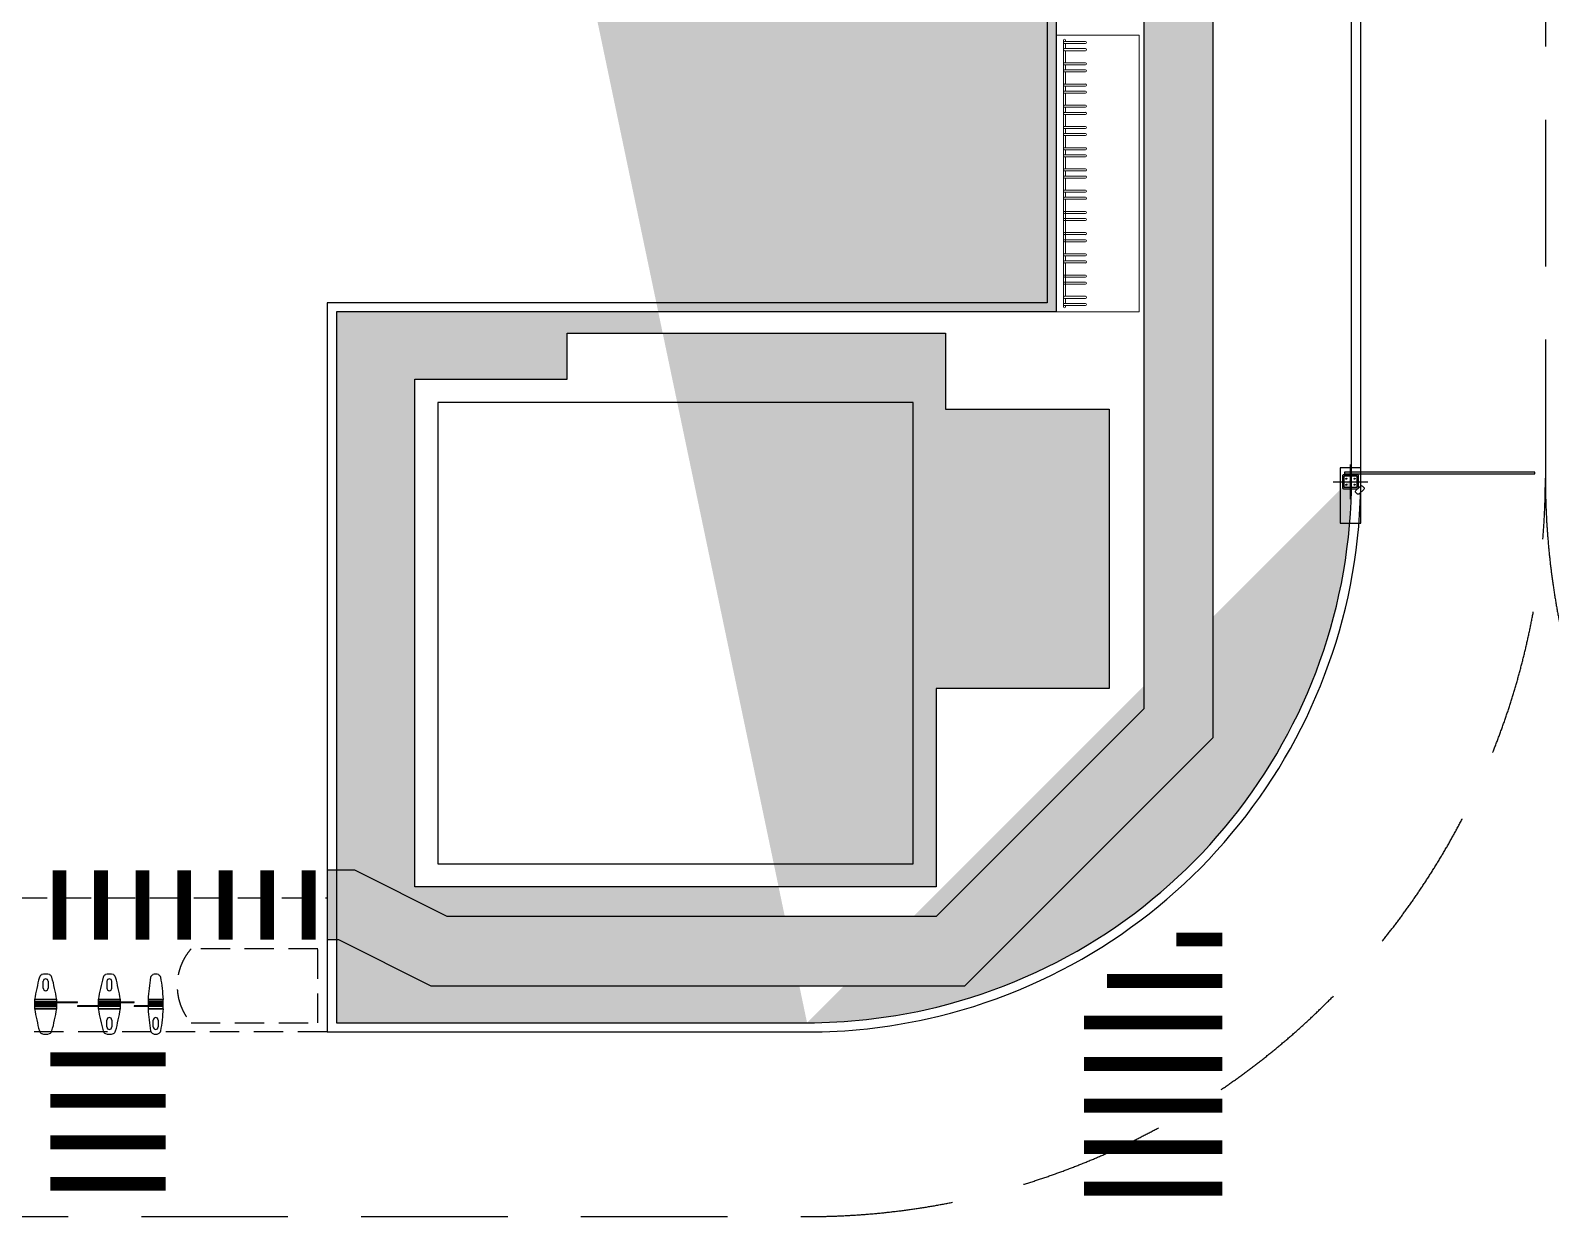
# Model space of a CAD drawing. Header units: millimetres. Extents: x 4836525 to 5356909, y -1773032 to -1295773.
# Drawn here: x 5170942 to 5203886, y -1472209 to -1446509 of the extents above; entities that cross this region are included whole.
import ezdxf

# ---------------------------------------------------------------- set-up
doc = ezdxf.new("R2010")
doc.units = ezdxf.units.MM
doc.header["$LTSCALE"] = 1000
for name, pattern in [('CEN', [62, 60, -1, 0, -1]), ('HID', [2.3, 1.5, -0.8]), ('HIDDEN', [9.525, 6.35, -3.175])]:
    doc.linetypes.add(name, pattern=pattern)
doc.layers.get('DEFPOINTS').update_dxf_attribs({"color": 11})
for name, color, linetype in [('A-FUR', 8, 'Continuous'), ('bike', 6, 'Continuous'), ('PAT', 252, 'Continuous'), ('PAV', 8, 'Continuous'), ('ROAD', 3, 'Continuous'), ('ROAD_HID', 252, 'HIDDEN'), ('TEMP BLDG', 7, 'HIDDEN')]:
    doc.layers.add(name, color=color, linetype=linetype)
doc.layers.add('A-MCAL', color=9, linetype='Continuous', lineweight=25)
doc.layers.add('BB', color=7, linetype='Continuous', true_color=0xf6d936)
doc.layers.add('MARK', color=7, linetype='Continuous', true_color=0xff8b1e)

# ---------------------------------------------------------------- blocks, each defined once
blk = doc.blocks.new('zw$7755')
at = {"layer": 'A-MCAL', "color": 1, "linetype": 'CEN'}
for p, q in [((0, -375), (0, 375)), ((-375, 0), (375, 0))]:
    blk.add_line(p, q, dxfattribs=at)
at = {"layer": 'A-MCAL', "color": 4}
for p, q in [((-20, 150), (-20, 170)), ((20, 150), (20, 170))]:
    blk.add_line(p, q, dxfattribs=at)
blk.add_lwpolyline([(-150, -150), (150, -150, 0.414214), (175, -125), (175, 125, 0.414214), (150, 150), (-150, 150, 0.414214), (-175, 125), (-175, -125, 0.414214)], format="xyb", close=True, dxfattribs=at)
at = {"layer": 'A-MCAL', "color": 8, "linetype": 'HID'}
blk.add_lwpolyline([(-145, -120), (145, -120), (145, 120), (-145, 120)], close=True, dxfattribs=at)
at = {"layer": 'A-MCAL', "color": 4}
blk.add_lwpolyline([(-130, 170), (4000, 170), (4000, 210), (-130, 210)], close=True, dxfattribs=at)
at = {"layer": 'A-MCAL', "color": 8, "linetype": 'HID'}
for centre in [(-90, 65), (90, 65), (-90, -65), (90, -65)]:
    blk.add_circle(centre, 10, dxfattribs=at)
blk = doc.blocks.new('bikerack')
at = {"layer": 'bike', "lineweight": 0}
for p, q in [((1367, -141), (1822, -141)), ((1367, -185), (1822, -185)), ((1367, -295), (1822, -295)), ((1800, -141), (1800, -110)), ((1800, -295), (1800, -185)), ((1845, -110), (1845, -5890)), ((1367, -339), (1822, -339)), ((1367, -601), (1822, -601)), ((1367, -645), (1822, -645)), ((1800, -601), (1800, -339)), ((1800, -755), (1800, -645)), ((1367, -755), (1822, -755)), ((1367, -799), (1822, -799)), ((1800, -1061), (1800, -799)), ((1367, -1061), (1822, -1061)), ((1367, -1105), (1822, -1105)), ((1367, -1215), (1822, -1215)), ((1367, -1259), (1822, -1259)), ((1800, -1215), (1800, -1105)), ((1800, -1521), (1800, -1259)), ((1367, -1521), (1822, -1521)), ((1367, -1565), (1822, -1565)), ((1800, -1675), (1800, -1565)), ((1367, -1675), (1822, -1675)), ((1367, -1719), (1822, -1719)), ((1800, -1981), (1800, -1719)), ((1367, -1981), (1822, -1981)), ((1367, -2025), (1822, -2025)), ((1367, -2135), (1822, -2135)), ((1367, -2179), (1822, -2179)), ((1800, -2135), (1800, -2025)), ((1800, -2441), (1800, -2179)), ((1367, -2441), (1822, -2441)), ((1367, -2485), (1822, -2485)), ((1367, -2595), (1822, -2595)), ((1800, -2595), (1800, -2485)), ((1367, -2639), (1822, -2639)), ((1367, -2901), (1822, -2901)), ((1367, -2945), (1822, -2945)), ((1800, -2901), (1800, -2639)), ((1800, -3055), (1800, -2945)), ((1367, -3055), (1822, -3055)), ((1367, -3099), (1822, -3099)), ((1800, -3361), (1800, -3099)), ((1367, -3361), (1822, -3361)), ((1367, -3405), (1822, -3405)), ((1367, -3515), (1822, -3515)), ((1367, -3559), (1822, -3559)), ((1800, -3515), (1800, -3405)), ((1800, -4741), (1800, -3559)), ((1367, -3821), (1822, -3821)), ((1367, -3865), (1822, -3865)), ((1800, -3975), (1800, -3865)), ((1367, -3975), (1822, -3975)), ((1367, -4019), (1822, -4019)), ((1367, -4281), (1822, -4281)), ((1800, -4281), (1800, -4019)), ((1367, -4325), (1822, -4325)), ((1367, -4435), (1822, -4435)), ((1367, -4479), (1822, -4479)), ((1800, -4435), (1800, -4325)), ((1367, -4741), (1822, -4741)), ((1367, -4785), (1822, -4785)), ((1367, -4895), (1822, -4895)), ((1367, -4939), (1822, -4939)), ((1800, -4895), (1800, -4785)), ((1800, -5661), (1800, -4939)), ((1367, -5201), (1822, -5201)), ((1367, -5245), (1822, -5245)), ((1800, -5355), (1800, -5245)), ((1367, -5355), (1822, -5355)), ((1367, -5399), (1822, -5399)), ((1367, -5661), (1822, -5661)), ((1367, -5705), (1822, -5705)), ((1367, -5815), (1822, -5815)), ((1367, -5859), (1822, -5859)), ((1800, -5815), (1800, -5705)), ((1800, -5890), (1800, -5859))]:
    blk.add_line(p, q, dxfattribs=at)
blk.add_lwpolyline([(2000, 0), (200, 0), (200, -6000), (2000, -6000)], close=True, dxfattribs=at)
for centre, start, end in [((1367, -163), 90, 270), ((1367, -317), 90, 270), ((1822, -110), 0, 180), ((1822, -163), 269.9999, 90), ((1822, -317), 269.9999, 90), ((1367, -623), 90, 270), ((1822, -623), 269.9999, 90), ((1367, -777), 90, 270), ((1822, -777), 269.9999, 90), ((1367, -1083), 90, 270), ((1367, -1237), 90, 270), ((1822, -1083), 269.9999, 90), ((1822, -1237), 269.9999, 90), ((1367, -1543), 90, 270), ((1822, -1543), 269.9999, 90), ((1367, -1697), 90, 270), ((1822, -1697), 269.9999, 90), ((1367, -2003), 90, 270), ((1367, -2157), 90, 270), ((1822, -2003), 269.9999, 90), ((1822, -2157), 269.9999, 90), ((1367, -2463), 90, 270), ((1367, -2617), 90, 270), ((1822, -2463), 269.9999, 90), ((1822, -2617), 269.9999, 90), ((1367, -2923), 90, 270), ((1822, -2923), 269.9999, 90), ((1367, -3077), 90, 270), ((1822, -3077), 269.9999, 90), ((1367, -3383), 90, 270), ((1367, -3537), 90, 270), ((1822, -3383), 269.9999, 90), ((1822, -3537), 269.9999, 90), ((1367, -3843), 90, 270), ((1822, -3843), 269.9999, 90), ((1367, -3997), 90, 270), ((1367, -4303), 90, 270), ((1822, -3997), 269.9999, 90), ((1822, -4303), 269.9999, 90), ((1367, -4457), 90, 270), ((1822, -4457), 269.9999, 90), ((1367, -4763), 90, 270), ((1367, -4917), 90, 270), ((1822, -4763), 269.9999, 90), ((1822, -4917), 269.9999, 90), ((1367, -5223), 90, 270), ((1822, -5223), 269.9999, 90), ((1367, -5377), 90, 270), ((1822, -5377), 269.9999, 90), ((1367, -5683), 90, 270), ((1367, -5837), 90, 270), ((1822, -5890), 180, 0), ((1822, -5683), 269.9999, 90), ((1822, -5837), 269.9999, 90)]:
    blk.add_arc(centre, 22.3, start, end, dxfattribs=at)
blk = doc.blocks.new('zw$D46')
at = {"layer": 'A-FUR'}
for p, q in [((-1432, -306), (-1432, -155)), ((-1328, -155), (-1328, -306)), ((-52, -155), (-52, -306)), ((52, -306), (52, -155)), ((-1620, -550), (-1140, -550)), ((-1620, -596), (-1140, -596)), ((-1620, -620), (-1140, -620)), ((-1155, -638), (-1605, -638)), ((-1605, -638), (-1605, -662)), ((-1602, -644), (-1602, -656)), ((-1602, -644), (-1157, -644)), ((-1602, -656), (-1157, -656)), ((-1380, -602), (-690, -602)), ((-1380, -602), (-1380, -614)), ((-1380, -614), (-690, -614)), ((-1380, -644), (-1380, -656)), ((-1157, -644), (-1157, -656)), ((-1155, -662), (-1155, -638)), ((-690, -614), (-690, -602)), ((-240, -550), (240, -550)), ((240, -596), (-240, -596)), ((240, -620), (-240, -620)), ((-225, -638), (-225, -662)), ((225, -638), (-225, -638)), ((-223, -656), (-223, -644)), ((223, -644), (-223, -644)), ((223, -656), (-223, -656)), ((0, -602), (540, -602)), ((0, -602), (0, -614)), ((0, -614), (540, -614)), ((0, -656), (0, -644)), ((223, -656), (223, -644)), ((225, -662), (225, -638)), ((540, -614), (540, -602)), ((840, -550), (1170, -550)), ((1170, -596), (840, -596)), ((1170, -620), (840, -620)), ((855, -638), (855, -662)), ((1155, -638), (855, -638)), ((857, -656), (857, -644)), ((1152, -644), (857, -644)), ((1152, -656), (857, -656)), ((1005, -656), (1005, -644)), ((1152, -656), (1152, -644)), ((1155, -662), (1155, -638)), ((-1620, -680), (-1140, -680)), ((-1620, -704), (-1140, -704)), ((-1140, -750), (-1620, -750)), ((-1605, -662), (-1155, -662)), ((0, -686), (-690, -686)), ((-690, -686), (-690, -698)), ((0, -698), (-690, -698)), ((240, -680), (-240, -680)), ((240, -704), (-240, -704)), ((240, -750), (-240, -750)), ((-225, -662), (225, -662)), ((0, -698), (0, -686)), ((1005, -686), (540, -686)), ((540, -686), (540, -698)), ((1005, -698), (540, -698)), ((1170, -680), (840, -680)), ((1170, -704), (840, -704)), ((1170, -750), (840, -750)), ((855, -662), (1155, -662)), ((1005, -698), (1005, -686)), ((-52, -1145), (-52, -994)), ((52, -994), (52, -1145)), ((953, -1145), (953, -994)), ((1057, -994), (1057, -1145))]:
    blk.add_line(p, q, dxfattribs=at)
for points in [[(-1620, -750), (-1140, -750), (-1140, -550), (-1620, -550)], [(240, -550), (-240, -550), (-240, -750), (240, -750)], [(1170, -550), (840, -550), (840, -750), (1170, -750)]]:
    blk.add_lwpolyline(points, close=True, dxfattribs=at)
for centre, radius, start, end in [((-1380, -347), 347, 75.5311, 104.4689), ((0, -347), 347, 75.5311, 104.4689), ((1005, -179), 179, 69.7808, 110.2192), ((3403, -1372), 5089, 165.1575, 170.7009), ((-1422, -101), 100, 116.4218, 161.3968), ((-1380, -155), 52, 0, 180), ((-1380, -306), 52, 180, 0), ((-1338, -101), 100, 18.6032, 63.5782), ((-6163, -1372), 5089, 9.2991, 14.8425), ((4783, -1372), 5089, 165.1575, 170.7009), ((-42, -101), 100, 116.4218, 161.3968), ((0, -155), 52, 0, 180), ((0, -306), 52, 180, 0), ((42, -101), 100, 18.6032, 63.5782), ((-4783, -1372), 5089, 9.2991, 14.8425), ((5757, -847), 4926, 170.907, 176.5418), ((988, -101), 100, 116.4218, 161.3968), ((1022, -101), 100, 18.6032, 63.5782), ((-3747, -847), 4926, 3.4582, 9.093), ((3403, 72), 5089, 189.2991, 194.8425), ((-6163, 72), 5089, 345.1575, 350.7009), ((4783, 72), 5089, 189.2991, 194.8425), ((0, -994), 52, 0, 180), ((-4783, 72), 5089, 345.1575, 350.7009), ((5757, -453), 4926, 183.4582, 189.093), ((1005, -994), 52, 0, 180), ((-3747, -453), 4926, 350.907, 356.5418), ((-1422, -1199), 100, 198.6032, 243.5782), ((-1380, -953), 347, 255.5311, 284.4689), ((-1338, -1199), 100, 296.4218, 341.3968), ((-42, -1199), 100, 198.6032, 243.5782), ((0, -953), 347, 255.5311, 284.4689), ((0, -1145), 52, 180, 0), ((42, -1199), 100, 296.4218, 341.3968), ((988, -1199), 100, 198.6032, 243.5782), ((1005, -1121), 179, 249.7808, 290.2192), ((1005, -1145), 52, 180, 0), ((1022, -1199), 100, 296.4218, 341.3968)]:
    blk.add_arc(centre, radius, start, end, dxfattribs=at)

msp = doc.modelspace()

# ---------------------------------------------------------------- hatches: boundary and pattern name
at = {"layer": 'BB'}
h = msp.add_hatch(dxfattribs=at)
h.set_pattern_fill('DOTS', color=256, scale=100)
h.set_pattern_definition([(0, (5202526.62, -1465237.19), (79.375, 158.75), [0, -158.75])])
edge = h.paths.add_edge_path()
edge.add_line((5177373, -1466206), (5177619, -1466206))
edge.add_line((5177619, -1466206), (5179619, -1467206))
edge.add_line((5179619, -1467206), (5191195, -1467206))
edge.add_line((5191195, -1467206), (5196573, -1461827))
edge.add_line((5196573, -1461827), (5196573, -1424108))
edge.add_line((5196573, -1424108), (5198700, -1424108))
edge.add_ellipse((5187773, -1429070), major_axis=(12000, 0), ratio=1, start_angle=24.4212, end_angle=32.5776)
edge.add_line((5197885, -1422608), (5176591, -1422608))
edge.add_ellipse((5182573, -1423065), major_axis=(6000, 0), ratio=1, start_angle=175.6335, end_angle=180)
edge.add_line((5176573, -1423065), (5176573, -1424108))
edge.add_line((5176573, -1424108), (5195073, -1424108))
edge.add_line((5195073, -1424108), (5195073, -1461206))
edge.add_line((5195073, -1461206), (5190573, -1465706))
edge.add_line((5190573, -1465706), (5179973, -1465706))
edge.add_line((5179973, -1465706), (5177973, -1464706))
edge.add_line((5177973, -1464706), (5177373, -1464706))
edge.add_line((5177373, -1464706), (5177373, -1466206))
at = {"layer": 'PAT', "ltscale": 1000}
h = msp.add_hatch(dxfattribs=at)
h.set_pattern_fill('HLNHER', color=256, scale=3, angle=45)
h.set_pattern_definition([(45, (5162774.07, -1429800.3), (4e-14, 431.0523), [914.4, -304.8]), (135, (5162989.6, -1429584.77), (-4e-14, -431.0523), [914.4, -304.8])])
edge = h.paths.add_edge_path()
edge.add_ellipse((5182573, -1423065), major_axis=(5800, 0), ratio=1, start_angle=167.6961, end_angle=180)
edge.add_ellipse((5179973, -1426606), major_axis=(3200, 0), ratio=1, start_angle=180, end_angle=266.4167)
edge.add_ellipse((5187773, -1456209), major_axis=(11800, 0), ratio=1, start_angle=270, end_angle=282.5128)
edge.add_ellipse((5187773, -1456209), major_axis=(11800, 0), ratio=1, start_angle=282.5128, end_angle=360)
edge.add_ellipse((5187773, -1429070), major_axis=(11800, 0), ratio=1, start_angle=0, end_angle=37.8501)
edge.add_line((5197091, -1421829), (5176907, -1421829))
edge.add_line((5176773, -1423065), (5176773, -1426606))
edge.add_line((5179773, -1429799), (5179773, -1424606))
edge.add_line((5179773, -1424606), (5193173, -1424606))
edge.add_line((5193173, -1424606), (5193173, -1452609))
edge.add_line((5193173, -1452609), (5177573, -1452609))
edge.add_line((5177573, -1452609), (5177573, -1463829))
edge.add_line((5177573, -1463829), (5177573, -1468009))
edge.add_line((5177573, -1468009), (5187773, -1468009))
edge.add_line((5199573, -1456209), (5199573, -1429070))
h.paths.add_polyline_path([(5182573, -1454067), (5182573, -1453067), (5190773, -1453067), (5190773, -1454713), (5194323, -1454713), (5194323, -1460767), (5190573, -1460767), (5190573, -1465067), (5179273, -1465067), (5179273, -1454067)])

# ---------------------------------------------------------------- linework, layer by layer
at = {"layer": 'BB'}
msp.add_lwpolyline([(5177373, -1466206), (5177619, -1466206), (5179619, -1467206), (5191195, -1467206), (5196573, -1461827), (5196573, -1424108), (5198700, -1424108, 0.035604), (5197885, -1422608), (5176591, -1422608, 0.019055), (5176573, -1423065), (5176573, -1424108), (5195073, -1424108), (5195073, -1461206), (5190573, -1465706), (5179973, -1465706), (5177973, -1464706), (5177373, -1464706)], format="xyb", close=True, dxfattribs=at)
at = {"layer": 'DEFPOINTS'}
msp.add_lwpolyline([(5190073, -1454567), (5179773, -1454567), (5179773, -1464567), (5190073, -1464567)], close=True, dxfattribs=at)
at = {"layer": 'MARK', "const_width": 300}
for points in [[(5171573, -1464709), (5171573, -1466209)], [(5172473, -1464709), (5172473, -1466209)], [(5173373, -1464709), (5173373, -1466209)], [(5174273, -1464709), (5174273, -1466209)], [(5175173, -1464706), (5175173, -1466206)], [(5176073, -1464706), (5176073, -1466206)], [(5176973, -1464706), (5176973, -1466206)], [(5195773, -1466204), (5196773, -1466204)], [(5194273, -1467104), (5196773, -1467104)], [(5193773, -1468004), (5196773, -1468004)], [(5173873, -1468800), (5171373, -1468800)], [(5193773, -1468904), (5196773, -1468904)], [(5173873, -1469700), (5171373, -1469700)], [(5193773, -1469804), (5196773, -1469804)], [(5173873, -1470600), (5171373, -1470600)], [(5193773, -1470704), (5196773, -1470704)], [(5173873, -1471500), (5171373, -1471500)], [(5193773, -1471604), (5196773, -1471604)]]:
    msp.add_lwpolyline(points, dxfattribs=at)
at = {"layer": 'PAV'}
msp.add_lwpolyline([(5197091, -1421829), (5176907, -1421829, 0.053738), (5176773, -1423065), (5176773, -1426606, 0.396012), (5179773, -1429799), (5179773, -1424606), (5193173, -1424606), (5193173, -1452609), (5177573, -1452609), (5177573, -1463829), (5177573, -1463829), (5177573, -1468009), (5187773, -1468009, 0.054652), (5190330, -1467728, 0.351602), (5199573, -1456209), (5199573, -1429070, 0.16667)], format="xyb", close=True, dxfattribs=at)
msp.add_lwpolyline([(5182573, -1454067), (5182573, -1453067), (5190773, -1453067), (5190773, -1454713), (5194323, -1454713), (5194323, -1460767), (5190573, -1460767), (5190573, -1465067), (5179273, -1465067), (5179273, -1454067)], close=True, dxfattribs=at)
at = {"layer": 'ROAD'}
msp.add_lwpolyline([(5197188, -1421629), (5176748, -1421629, 0.060492), (5176573, -1423065), (5176573, -1426606, 0.414214), (5179973, -1430006), (5179973, -1430006), (5179973, -1424806), (5192973, -1424806), (5192973, -1452409), (5177373, -1452409), (5177373, -1463629), (5177373, -1463629), (5177373, -1468209), (5187773, -1468209, 0.054654), (5190373, -1467924, 0.3516), (5199773, -1456209), (5199773, -1429070, 0.168773), (5197188, -1421629)], format="xyb", dxfattribs=at)
at = {"layer": 'ROAD', "color": 7}
msp.add_lwpolyline([(5199323, -1455988), (5199323, -1457188), (5199773, -1457188), (5199773, -1455988), (5199323, -1455988)], close=True, dxfattribs=at)
at = {"layer": 'ROAD'}
msp.add_lwpolyline([(5199667, -1456480), (5199766, -1456381, -0.414214), (5199808, -1456381), (5199836, -1456409, -0.414214), (5199836, -1456452), (5199737, -1456551, -0.414214), (5199695, -1456551), (5199667, -1456523, -0.414214)], format="xyb", close=True, dxfattribs=at)
at = {"layer": 'ROAD_HID', "ltscale": 0.5}
for p, q in [((5203773, -1424634), (5203773, -1456206)), ((5001899, -1472209), (5187773, -1472209))]:
    msp.add_line(p, q, dxfattribs=at)
for centre, start, end in [((5187773, -1456209), 270, 0), ((5219773, -1456209), 180, 270)]:
    msp.add_arc(centre, 16000, start, end, dxfattribs=at)
at = {"layer": 'TEMP BLDG', "ltscale": 0.1}
msp.add_lwpolyline([(5177373, -1468209), (5170673, -1468209), (5170673, -1465301), (5177373, -1465301)], close=True, dxfattribs=at)
msp.add_lwpolyline([(5174423, -1468009), (5177173, -1468009), (5177173, -1466409), (5174423, -1466409, 0.375)], format="xyb", close=True, dxfattribs=at)

# ---------------------------------------------------------------- block references
at = {"layer": 'A-FUR'}
msp.add_blockref('zw$D46', (5172653, -1466956), dxfattribs=at)
at = {"layer": 'bike', "xscale": -1}
msp.add_blockref('bikerack', (5195173, -1446609), dxfattribs=at)
at = {"layer": 'ROAD', "rotation": 360}
msp.add_blockref('zw$7755', (5199548, -1456288), dxfattribs=at)

doc.saveas('drawing.dxf')
